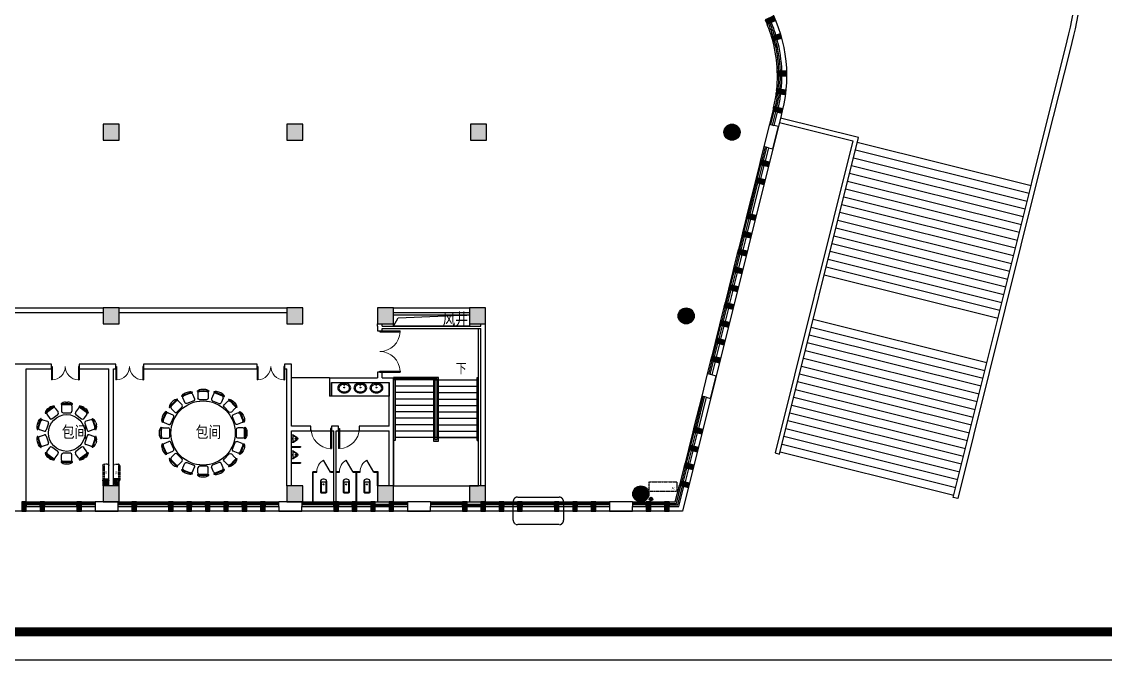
# Model space of a CAD drawing. Header units: inches. Extents: x -584 to 1446124, y -108140 to 99637.
# Drawn here: x 1359534 to 1406730, y -106676 to -78864 of the extents above; entities that cross this region are included whole.
import ezdxf

# ---------------------------------------------------------------- set-up
doc = ezdxf.new("R2010")
doc.units = ezdxf.units.IN
doc.header["$MEASUREMENT"] = 0
doc.linetypes.add('DASH', pattern=[0.35, 0.25, -0.1])
for name, color, linetype in [('0-空调出屋面', 41, 'Continuous'), ('COLUMN', 6, 'Continuous'), ('DIM_SYMB', 3, 'Continuous'), ('jj', 251, 'Continuous'), ('j家具', 251, 'Continuous'), ('LATRINE', 6, 'Continuous'), ('LVTRY', 6, 'Continuous'), ('PUB_HATCH', 8, 'Continuous'), ('PUB_TEXT', 151, 'Continuous'), ('STAIR', 6, 'Continuous'), ('WALL', 7, 'Continuous'), ('WINDOW', 3, 'Continuous'), ('外框', 7, 'Continuous'), ('空调', 205, 'Continuous')]:
    doc.layers.add(name, color=color, linetype=linetype)
doc.styles.add('_TCH_DIM', font='stylu.ttf')
doc.styles.add('HZ-1', font='MingLiU.ttf', dxfattribs={"width": 0.8})

# ---------------------------------------------------------------- blocks, each defined once
blk = doc.blocks.new('A$C277054B3')
for p, q in [((158, 0), (-158, 0)), ((230, -360), (-230, -360)), ((-225, -292), (-225, -68)), ((-50, -460), (50, -460)), ((225, -292), (225, -68))]:
    blk.add_line(p, q)
for centre, radius, start, end in [((-158, -68), 67.5, 90, 180), ((158, -68), 67.5, 0, 90), ((-239, -376), 10, 157.33, 229.2735), ((-230, -380), 20, 90, 157.33), ((-40, -145), 316, 229.2735, 268.2349), ((0, 2318), 2713, 264.8023, 275.1977), ((-158, -292), 67.5, 180, 270), ((40, -145), 316, 271.7651, 310.7265), ((158, -292), 67.5, 270, 0), ((230, -380), 20, 22.67, 90), ((239, -376), 10, 310.7265, 22.67)]:
    blk.add_arc(centre, radius, start, end)
blk = doc.blocks.new('A$C0EE979EF')
blk.add_circle((0, 0), 1400)
for p, xscale, rotation in [((0, 1450), -1, 180), ((-555, 1340), -0.9999999999999999, 202.5), ((-555, 1340), -0.9999999999999999, 202.5), ((1025, 1025), -1, 134.9999999999998), ((1340, 555), -1, 112.4999999999992), ((1450, 0), -1, 90), ((1340, -555), -1, 67.50000000000081), ((1025, -1025), -1, 45.00000000000025), ((-555, -1340), -1, 337.4999999999999)]:
    blk.add_blockref('A$C277054B3', p, dxfattribs=dict(xscale=xscale, rotation=rotation))
for p, rotation in [((-1025, 1025), 225.0000000000002), ((555, 1340), 157.5), ((555, 1340), 157.5), ((-1340, 555), 247.5000000000008), ((-1340, 555), 247.5000000000008), ((-1450, 0), 270), ((-1340, -555), 292.4999999999992), ((-1025, -1025), 314.9999999999998), ((555, -1340), 22.5)]:
    blk.add_blockref('A$C277054B3', p, dxfattribs=dict(rotation=rotation))
blk.add_blockref('A$C277054B3', (0, -1450))
blk = doc.blocks.new('A$C5A554F34')
at = {"layer": 'jj'}
blk.add_blockref('A$C0EE979EF', (0, 0), dxfattribs=at)
blk = doc.blocks.new('$plan$00000283')
for p, q in [((-917, 870), (-545, 1141)), ((-830, 1057), (-749, 1116)), ((-509, 1083), (-377, 901)), ((-230, 1243), (230, 1243)), ((-225, 1176), (-225, 951)), ((-50, 1343), (50, 1343)), ((225, 1176), (225, 951)), ((509, 1083), (377, 901)), ((545, 1141), (917, 870)), ((749, 1116), (830, 1057)), ((-1111, 603), (-1253, 165)), ((-1048, 577), (-834, 508)), ((-873, 819), (-741, 637)), ((-646, 622), (-392, 807)), ((-158, 883), (158, 883)), ((392, 807), (646, 622)), ((873, 819), (741, 637)), ((1048, 577), (834, 508)), ((1111, 603), (1253, 165)), ((-1262, 462), (-1293, 368)), ((-1188, 149), (-974, 80)), ((-791, 423), (-888, 123)), ((791, 423), (888, 123)), ((1188, 149), (974, 80)), ((1262, 462), (1293, 368)), ((-1293, -368), (-1262, -462)), ((-1253, -165), (-1111, -603)), ((-1188, -149), (-974, -80)), ((-888, -123), (-791, -423)), ((888, -123), (791, -423)), ((1188, -149), (974, -80)), ((1253, -165), (1111, -603)), ((1293, -368), (1262, -462)), ((-1048, -577), (-834, -508)), ((-545, -1141), (-917, -870)), ((-873, -819), (-741, -637)), ((-392, -807), (-646, -622)), ((-509, -1083), (-377, -901)), ((158, -883), (-158, -883)), ((509, -1083), (377, -901)), ((646, -622), (392, -807)), ((917, -870), (545, -1141)), ((873, -819), (741, -637)), ((1048, -577), (834, -508)), ((-749, -1116), (-830, -1057)), ((230, -1243), (-230, -1243)), ((-225, -1176), (-225, -951)), ((-50, -1343), (50, -1343)), ((225, -1176), (225, -951)), ((830, -1057), (749, -1116))]:
    blk.add_line(p, q)
blk.add_circle((0, 0), 800)
for centre, radius, start, end in [((843, -1161), 2713, 120.8023, 131.1977), ((-636, 808), 316, 127.7651, 166.7265), ((-572, 855), 316, 85.2735, 124.2349), ((-564, 1044), 67.5, 36, 126), ((-547, 1159), 10, 13.33, 85.2735), ((-556, 1157), 20, 306, 13.33), ((-239, 1259), 10, 130.7265, 202.67), ((-230, 1263), 20, 202.67, 270), ((-40, 1028), 316, 91.7651, 130.7265), ((0, -1435), 2713, 84.8023, 95.1977), ((-158, 1176), 67.5, 90, 180), ((-158, 951), 67.5, 180, 270), ((40, 1028), 316, 49.2735, 88.2349), ((158, 1176), 67.5, 0, 90), ((158, 951), 67.5, 270, 0), ((230, 1263), 20, 270, 337.33), ((239, 1259), 10, 337.33, 49.2735), ((564, 1044), 67.5, 54, 144), ((556, 1157), 20, 166.67, 234), ((547, 1159), 10, 94.7265, 166.67), ((572, 855), 316, 55.7651, 94.7265), ((-843, -1161), 2713, 48.8023, 59.1977), ((636, 808), 316, 13.2735, 52.2349), ((1365, -443), 2713, 156.8023, 167.1977), ((-965, 355), 316, 121.2735, 160.2349), ((-1069, 513), 67.5, 72, 162), ((-1124, 617), 10, 49.33, 121.2735), ((-1130, 609), 20, 342, 49.33), ((-934, 878), 10, 166.7265, 238.67), ((-928, 887), 20, 238.67, 306), ((-818, 858), 67.5, 126, 216), ((-855, 444), 67.5, 342, 72), ((-686, 676), 67.5, 216, 306), ((-431, 862), 67.5, 306, 36), ((431, 862), 67.5, 144, 234), ((686, 676), 67.5, 234, 324), ((855, 444), 67.5, 108, 198), ((818, 858), 67.5, 324, 54), ((928, 887), 20, 234, 301.33), ((934, 878), 10, 301.33, 13.2735), ((1069, 513), 67.5, 18, 108), ((1130, 609), 20, 130.67, 198), ((1124, 617), 10, 58.7265, 130.67), ((965, 355), 316, 19.7651, 58.7265), ((-1365, -443), 2713, 12.8023, 23.1977), ((-990, 280), 316, 163.7651, 202.7265), ((-1271, 162), 10, 202.7265, 274.67), ((-1272, 172), 20, 274.67, 342), ((-1167, 213), 67.5, 162, 252), ((-953, 144), 67.5, 252, 342), ((953, 144), 67.5, 198, 288), ((1167, 213), 67.5, 288, 18), ((1272, 172), 20, 198, 265.33), ((1271, 162), 10, 265.33, 337.2735), ((990, 280), 316, 337.2735, 16.2349), ((-990, -280), 316, 157.2735, 196.2349), ((-1271, -162), 10, 85.33, 157.2735), ((1365, 443), 2713, 192.8023, 203.1977), ((-1272, -172), 20, 18, 85.33), ((-965, -355), 316, 199.7651, 238.7265), ((-1167, -213), 67.5, 108, 198), ((-953, -144), 67.5, 18, 108), ((-855, -444), 67.5, 288, 18), ((855, -444), 67.5, 162, 252), ((953, -144), 67.5, 72, 162), ((-1365, 443), 2713, 336.8023, 347.1977), ((965, -355), 316, 301.2735, 340.2349), ((1167, -213), 67.5, 342, 72), ((1272, -172), 20, 94.67, 162), ((1271, -162), 10, 22.7265, 94.67), ((990, -280), 316, 343.7651, 22.7265), ((-1069, -513), 67.5, 198, 288), ((-1124, -617), 10, 238.7265, 310.67), ((-1130, -609), 20, 310.67, 18), ((-934, -878), 10, 121.33, 193.2735), ((-636, -808), 316, 193.2735, 232.2349), ((843, 1161), 2713, 228.8023, 239.1977), ((-928, -887), 20, 54, 121.33), ((-818, -858), 67.5, 144, 234), ((-686, -676), 67.5, 54, 144), ((-431, -862), 67.5, 324, 54), ((-158, -951), 67.5, 90, 180), ((158, -951), 67.5, 0, 90), ((431, -862), 67.5, 126, 216), ((-843, 1161), 2713, 300.8023, 311.1977), ((686, -676), 67.5, 36, 126), ((636, -808), 316, 307.7651, 346.7265), ((818, -858), 67.5, 306, 36), ((928, -887), 20, 58.67, 126), ((934, -878), 10, 346.7265, 58.67), ((1069, -513), 67.5, 252, 342), ((1130, -609), 20, 162, 229.33), ((1124, -617), 10, 229.33, 301.2735), ((-572, -855), 316, 235.7651, 274.7265), ((-564, -1044), 67.5, 234, 324), ((-547, -1159), 10, 274.7265, 346.67), ((-556, -1157), 20, 346.67, 54), ((-239, -1259), 10, 157.33, 229.2735), ((-230, -1263), 20, 90, 157.33), ((-40, -1028), 316, 229.2735, 268.2349), ((0, 1435), 2713, 264.8023, 275.1977), ((-158, -1176), 67.5, 180, 270), ((40, -1028), 316, 271.7651, 310.7265), ((158, -1176), 67.5, 270, 0), ((230, -1263), 20, 22.67, 90), ((239, -1259), 10, 310.7265, 22.67), ((564, -1044), 67.5, 216, 306), ((556, -1157), 20, 126, 193.33), ((547, -1159), 10, 193.33, 265.2735), ((572, -855), 316, 265.2735, 304.2349)]:
    blk.add_arc(centre, radius, start, end)
blk = doc.blocks.new('vhjkghkghkl')
at = {"layer": '空调', "linetype": 'DASH', "ltscale": 0.3}
blk.add_lwpolyline([(134071, 540199), (134071, 539779), (132871, 539779), (132871, 540199), (134071, 540199)], close=True, dxfattribs=at)
at = {"layer": '空调', "linetype": 'DASH', "ltscale": 0.3, "style": 'HZ-1'}
blk.add_text('AC', height=100, dxfattribs=at).set_placement((133846, 539867))
blk = doc.blocks.new('fgjhgjghkgk')
at = {"layer": '空调', "linetype": 'DASH', "ltscale": 0.3}
for p, q in [((124168, 468661), (124320, 468661)), ((124320, 468661), (124320, 467911)), ((124108, 467971), (124108, 468601)), ((124380, 468601), (124380, 467971)), ((124320, 467911), (124168, 467911))]:
    blk.add_line(p, q, dxfattribs=at)
for centre, start, end in [((124168, 468601), 90, 180), ((124320, 468601), 0, 90), ((124168, 467971), 180, 270), ((124320, 467971), 270, 0)]:
    blk.add_arc(centre, 60, start, end, dxfattribs=at)
at = {"layer": '空调', "linetype": 'DASH', "ltscale": 0.3, "style": 'HZ-1', "text_generation_flag": 4}
blk.add_text('AC', height=100, rotation=270, dxfattribs=at).set_placement((124287, 468364))
blk = doc.blocks.new('_FZH')
at = {"layer": 'WALL'}
blk.add_lwpolyline([(-0.5, -0.5), (0.5, -0.5), (0.5, 0.5), (-0.5, 0.5)], close=True, dxfattribs=at)
blk.add_solid([(-0.5, -0.5), (0.5, -0.5), (-0.5, 0.5), (0.5, 0.5)], dxfattribs=at)
blk = doc.blocks.new('$DorLib2D$00000002')
for p, q in [((-0.5, 0), (-0.5, 0.4875)), ((-0.475, 0.4875), (-0.5, 0.4875)), ((-0.475, 0), (-0.475, 0.4875)), ((0.475, 0), (0.475, 0.4875)), ((0.475, 0.4875), (0.5, 0.4875)), ((0.5, 0), (0.5, 0.4875)), ((-0.5, 0), (-0.475, 0)), ((0.5, 0), (0.475, 0))]:
    blk.add_line(p, q)
at = {"lineweight": 13}
for centre, start, end in [((-0.4875, 0), 0, 88.53072), ((0.4875, 0), 91.46928, 180)]:
    blk.add_arc(centre, 0.4875, start, end, dxfattribs=at)
blk = doc.blocks.new('$WINLIB2D$00000001')
at = {"color": 0}
for points in [[(-0.5, 0.5), (-0.5, -0.5)], [(-0.5, 0.5), (0.5, 0.5)], [(0.5, -0.5), (0.5, 0.5)], [(0.5, 0.167), (-0.5, 0.167)], [(0.5, -0.167), (-0.5, -0.167)], [(-0.5, -0.5), (0.5, -0.5)]]:
    blk.add_lwpolyline(points, dxfattribs=at)
blk = doc.blocks.new('$DorLib2D$00000001')
for p, q in [((0.45, 0.975), (0.5, 0.975)), ((0.45, 0), (0.45, 0.975)), ((0.5, 0), (0.5, 0.975)), ((0.5, 0), (0.45, 0))]:
    blk.add_line(p, q)
at = {"lineweight": 13}
blk.add_arc((0.475, 0), 0.975, 91.4693, 180, dxfattribs=at)
blk = doc.blocks.new('$lvtry$00000200')
at = {"color": 0}
for p, q in [((-110, -40, 0), (-110, -470, 0)), ((100, -30, 0), (-100, -30, 0)), ((110, -470, 0), (110, -40, 0))]:
    blk.add_line(p, q, dxfattribs=at)
at = {"color": 0, "elevation": 0}
blk.add_lwpolyline([(100, 0), (-100, 0, 0.414214), (-140, -40), (-140, -480, 0.414214), (-30, -590), (30, -590, 0.414214), (140, -480), (140, -40, 0.414214)], format="xyb", close=True, dxfattribs=at)
blk.add_lwpolyline([(140, -470), (-140, -470)], dxfattribs=at)
at = {"color": 0}
blk.add_circle((0, -359, 0), 20, dxfattribs=at)
for centre, start, end in [((-100, -40, 0), 90, 180), ((100, -40, 0), 0, 90)]:
    blk.add_arc(centre, 10, start, end, dxfattribs=at)
for p in [(0, 0), (0, -359, 0)]:
    blk.add_point(p, dxfattribs=at)
blk = doc.blocks.new('$TCHSYS$APDOOR2D')
blk.add_line((0.5, 0), (0, 0.866))
at = {"lineweight": 13}
blk.add_arc((0.5, 0), 1, 120, 180, dxfattribs=at)
blk = doc.blocks.new('$lvtry$00000219')
at = {"color": 0}
for p, q in [((-124, -91, 0), (-43, -216, 0)), ((-116, -76, 0), (116, -76, 0)), ((43, -216, 0), (124, -91, 0))]:
    blk.add_line(p, q, dxfattribs=at)
at = {"color": 0, "elevation": 0}
blk.add_lwpolyline([(69, -231, -0.57735), (-69, -231), (-162, -88, -0.145378), (-170, -61), (-170, 0), (170, 0), (170, -61, -0.145378), (162, -88)], format="xyb", close=True, dxfattribs=at)
at = {"color": 0}
for centre, radius in [((0, -177, 0), 20), ((0, -38, 0), 17.7)]:
    blk.add_circle(centre, radius, dxfattribs=at)
for centre, radius, start, end in [((-116, -86, 0), 10, 90, 213.0863), ((0, -191, 0), 50, 210, 330), ((116, -86, 0), 10, 326.9137, 90)]:
    blk.add_arc(centre, radius, start, end, dxfattribs=at)
for p in [(0, -38, 0), (0, -177, 0)]:
    blk.add_point(p, dxfattribs=at)
blk = doc.blocks.new('$lvtry$00000193')
at = {"color": 0}
for p, q in [((-17, -43), (-17, -33)), ((17, -43), (17, -33))]:
    blk.add_line(p, q, dxfattribs=at)
blk.add_lwpolyline([(280, -215, 0.12431), (260, -136, 0.105707), (198, -63, 0.086941), (110, -17, 0.077137), (0, 0, 0.077137), (-110, -17, 0.086941), (-198, -63, 0.105707), (-260, -136, 0.12431), (-280, -215, 0.12431), (-260, -294, 0.105707), (-198, -367, 0.086941), (-110, -413, 0.077137), (0, -430, 0.077137), (110, -413, 0.086941), (198, -367, 0.105707), (260, -294, 0.12431)], format="xyb", close=True, dxfattribs=at)
blk.add_lwpolyline([(-25, -61, 0.056876), (-95, -75, 0.086941), (-168, -113, 0.105707), (-216, -170, 0.12431), (-230, -225, 0.12431), (-216, -280, 0.105707), (-168, -337, 0.086941), (-95, -375, 0.077137), (0, -390, 0.077137), (95, -375, 0.086941), (168, -337, 0.105707), (216, -280, 0.12431), (230, -225, 0.12431), (216, -170, 0.105707), (168, -113, 0.086941), (95, -75, 0.06676), (13, -60, 0.06676)], format="xyb", dxfattribs=at)
for centre, radius in [((0, -200), 20), ((0, -43), 16.7)]:
    blk.add_circle(centre, radius, dxfattribs=at)
for centre, radius, start, end in [((-40, -34), 10.1, 106.6096, 258.1648), ((-64, 234), 259, 274.7069, 282.3732), ((-75, -213), 173, 71.36, 79.1873), ((-29, -80), 6.77, 155.344, 308.3224), ((-171, 19), 166, 324.8411, 338.1337), ((-171, 19), 170, 324.8411, 331.3523), ((-29, -80), 3.37, 155.344, 308.3224), ((100, -194), 170, 132.3141, 138.8253), ((100, -194), 166, 125.5327, 138.8253), ((-12, -58), 10.6, 201.8924, 261.774), ((0, -33), 16.7, 0, 180), ((-381, -115), 372, 2.3982, 6.7627), ((0, -96), 9.9, 201.7837, 338.2163), ((64, 234), 259, 257.6268, 265.2931), ((381, -115), 372, 170.1008, 177.6018), ((75, -213), 173, 100.8127, 110.4191), ((40, -34), 10.1, 281.8352, 73.3904)]:
    blk.add_arc(centre, radius, start, end, dxfattribs=at)
for p in [(0, -43), (0, -200)]:
    blk.add_point(p, dxfattribs=at)
blk = doc.blocks.new('_YZH')
blk.add_circle((0, 0), 0.5)
at = {"layer": 'PUB_HATCH', "const_width": 0.5}
blk.add_lwpolyline([(-0.25, 0, 1), (0.25, 0, 1)], format="xyb", close=True, dxfattribs=at)

msp = doc.modelspace()

# ---------------------------------------------------------------- hatches: boundary and pattern name
at = {"layer": '0-空调出屋面'}
h = msp.add_hatch(dxfattribs=at)
h.set_pattern_fill('ANSI31', color=256, scale=10, style=0)
h.set_pattern_definition([(315, (1363171.507, -98907.809), (-11.2253, -11.2253), [])])
h.paths.add_polyline_path([(1363171.5, -98972.8, -1), (1363301.5, -98972.8, -1)])
h = msp.add_hatch(dxfattribs=at)
h.set_pattern_fill('ANSI31', color=256, scale=10, style=0)
h.set_pattern_definition([(315, (1363570.422, -98894.348), (-11.2253, -11.2253), [])])
h.paths.add_polyline_path([(1363570.4, -98959.3, -1), (1363700.4, -98959.3, -1)])
h = msp.add_hatch(dxfattribs=at)
h.set_pattern_fill('ANSI31', color=256, scale=10, style=0)
h.set_pattern_definition([(315, (1386876.37, -99585.943), (-11.2253, -11.2253), [])])
h.paths.add_polyline_path([(1386876.4, -99650.9, -1), (1387006.4, -99650.9, -1)])

# ---------------------------------------------------------------- linework, layer by layer
at = {"linetype": 'DASH'}
msp.add_line((1379434.2, -99076.2), (1379434.2, -92226.2), dxfattribs=at)
msp.add_lwpolyline([(1379034.2, -92126.2), (1375734.2, -92126.2), (1375734.2, -91626.2), (1379034.2, -91626.2)], close=True)
msp.add_lwpolyline([(1375734.2, -92126.2), (1375928.8, -91759.9), (1379034.2, -91626.2)])
at = {"color": 6, "linetype": 'DASH'}
msp.add_lwpolyline([(1381138.6, -99567.9), (1382938.6, -99567.9, -0.4142136), (1383138.6, -99767.9), (1383138.6, -100567.9, -0.4142136), (1382938.6, -100767.9), (1381138.6, -100767.9, -0.4142136), (1380938.6, -100567.9), (1380938.6, -99767.9, -0.4142136)], format="xyb", close=True, dxfattribs=at)
at = {"layer": '0-空调出屋面'}
for centre, radius in [((1363236.5, -98972.8), 75), ((1363236.5, -98972.8), 65), ((1363635.4, -98959.3), 75), ((1363635.4, -98959.3), 65), ((1386941.4, -99650.9), 75), ((1386941.4, -99650.9), 65)]:
    msp.add_circle(centre, radius, dxfattribs=at)
at = {"layer": 'COLUMN'}
for p, q in [((1392102.1, -83332.9), (1391860.2, -84303.2)), ((1392248.3, -84400), (1392490.3, -83429.7)), ((1392490.3, -83429.7), (1392296.2, -83381.3)), ((1392054.3, -84351.6), (1392248.3, -84400)), ((1389392.6, -94200.2), (1389150.7, -95170.5)), ((1389538.8, -95267.3), (1389780.7, -94297)), ((1389780.7, -94297), (1389586.7, -94248.6)), ((1389344.8, -95218.9), (1389538.8, -95267.3)), ((1363734.2, -99776.2), (1362734.2, -99776.2)), ((1362734.2, -99976.2), (1362734.2, -100176.2)), ((1363734.2, -100176.2), (1363734.2, -99976.2)), ((1371734.2, -99776.2), (1370734.2, -99776.2)), ((1370734.2, -99976.2), (1370734.2, -100176.2)), ((1371734.2, -100176.2), (1371734.2, -99976.2)), ((1377334.2, -99776.2), (1376334.2, -99776.2)), ((1376334.2, -99976.2), (1376334.2, -100176.2)), ((1377334.2, -100176.2), (1377334.2, -99976.2)), ((1386134.2, -99776.2), (1385134.2, -99776.2)), ((1385134.2, -99976.2), (1385134.2, -100176.2)), ((1386134.2, -100176.2), (1386134.2, -99976.2)), ((1362734.2, -100176.2), (1363734.2, -100176.2)), ((1370734.2, -100176.2), (1371734.2, -100176.2)), ((1376334.2, -100176.2), (1377334.2, -100176.2)), ((1385134.2, -100176.2), (1386134.2, -100176.2))]:
    msp.add_line(p, q, dxfattribs=at)
at = {"layer": 'DIM_SYMB'}
msp.add_lwpolyline([(1378534.2, -94316.2, 0, 0, 0), (1378534.2, -98026.2, 0, 0, 0), (1376634.2, -98026.2, 0, 0, 0), (1376634.2, -94986.2, 104, 0, 0), (1376634.2, -94596.2, 0, 0, 0)], format="xyseb", dxfattribs=at)
at = {"layer": 'LATRINE'}
for p, q in [((1371284.2, -97363.7), (1371684.2, -97363.7)), ((1371284.2, -97363.7), (1371284.2, -97388.7)), ((1371284.2, -97388.7), (1371684.2, -97388.7)), ((1371684.2, -97363.7), (1371684.2, -97388.7)), ((1371284.2, -98063.7), (1371684.2, -98063.7)), ((1371284.2, -98063.7), (1371284.2, -98088.7)), ((1371284.2, -98088.7), (1371684.2, -98088.7)), ((1371684.2, -98063.7), (1371684.2, -98088.7)), ((1372209.2, -99776.2), (1372209.2, -98463.7)), ((1372384.2, -98463.7), (1372209.2, -98463.7)), ((1372234.2, -99776.2), (1372234.2, -98488.7)), ((1372234.2, -98488.7), (1372384.2, -98488.7)), ((1372384.2, -98488.7), (1372384.2, -98463.7)), ((1373134.2, -98463.7), (1372984.2, -98463.7)), ((1372984.2, -98463.7), (1372984.2, -98488.7)), ((1372984.2, -98488.7), (1373134.2, -98488.7)), ((1373371.7, -98463.7), (1373234.2, -98463.7)), ((1373234.2, -98463.7), (1373234.2, -98488.7)), ((1373234.2, -98488.7), (1373371.7, -98488.7)), ((1373371.7, -98488.7), (1373371.7, -98463.7)), ((1374121.7, -98463.7), (1373971.7, -98463.7)), ((1373971.7, -98463.7), (1373971.7, -98488.7)), ((1373971.7, -98488.7), (1374109.2, -98488.7)), ((1374109.2, -99776.2), (1374109.2, -98488.7)), ((1374271.7, -98463.7), (1374121.7, -98463.7)), ((1374134.2, -99776.2), (1374134.2, -98488.7)), ((1374134.2, -98488.7), (1374271.7, -98488.7)), ((1374271.7, -98488.7), (1374271.7, -98463.7)), ((1375059.2, -98463.7), (1374871.7, -98463.7)), ((1374871.7, -98463.7), (1374871.7, -98488.7)), ((1374871.7, -98488.7), (1375034.2, -98488.7)), ((1375034.2, -99076.2), (1375034.2, -98488.7)), ((1375059.2, -99076.2), (1375059.2, -98463.7)), ((1372209.2, -99776.2), (1372234.2, -99776.2))]:
    msp.add_line(p, q, dxfattribs=at)
at = {"layer": 'LVTRY'}
msp.add_lwpolyline([(1373034.2, -94576.2), (1375534.2, -94576.2), (1375534.2, -95176.2), (1373034.2, -95176.2)], close=True, dxfattribs=at)
at = {"layer": 'STAIR', "color": 8}
for p, q in [((1395843.5, -84448.1), (1403411.8, -86335.1)), ((1395928.2, -84108.5), (1403496.5, -85995.5)), ((1395758.8, -84787.7), (1403327.1, -86674.7)), ((1395674.1, -85127.3), (1403242.4, -87014.3)), ((1395504.8, -85806.5), (1403073.1, -87693.5)), ((1395589.5, -85466.9), (1403157.8, -87353.9)), ((1395420.1, -86146.1), (1402988.4, -88033.1)), ((1395250.8, -86825.3), (1402819.1, -88712.3)), ((1395335.4, -86485.7), (1402903.8, -88372.7)), ((1395166.1, -87164.9), (1402734.4, -89051.9)), ((1395081.4, -87504.6), (1402649.7, -89391.5)), ((1394912.1, -88183.8), (1402480.4, -90070.8)), ((1394996.8, -87844.2), (1402565.1, -89731.1)), ((1394827.4, -88523.4), (1402395.7, -90410.4)), ((1394742.7, -88863), (1402311, -90750)), ((1394573.4, -89542.2), (1402141.7, -91429.2)), ((1394658.1, -89202.6), (1402226.4, -91089.6)), ((1394488.7, -89881.8), (1402057, -91768.8)), ((1394004.9, -91822.4), (1401573.2, -93709.4)), ((1393835.5, -92501.6), (1401403.8, -94388.6)), ((1393920.2, -92162), (1401488.5, -94049)), ((1393750.9, -92841.2), (1401319.2, -94728.2)), ((1393666.2, -93180.8), (1401234.5, -95067.8)), ((1393496.8, -93860), (1401065.1, -95747)), ((1393581.5, -93520.4), (1401149.8, -95407.4)), ((1393412.2, -94199.6), (1400980.5, -96086.6)), ((1393327.5, -94539.2), (1400895.8, -96426.2)), ((1393158.1, -95218.4), (1400726.5, -97105.4)), ((1393242.8, -94878.8), (1400811.1, -96765.8)), ((1393073.5, -95558), (1400641.8, -97445)), ((1392904.1, -96237.2), (1400472.4, -98124.2)), ((1392988.8, -95897.6), (1400557.1, -97784.6)), ((1392819.5, -96576.8), (1400387.8, -98463.8)), ((1392734.8, -96916.4), (1400303.1, -98803.4)), ((1392565.4, -97595.6), (1400133.7, -99482.6)), ((1392650.1, -97256), (1400218.4, -99143))]:
    msp.add_line(p, q, dxfattribs=at)
at = {"layer": 'STAIR'}
for p, q in [((1377694.2, -94356.2), (1375734.2, -94356.2)), ((1375734.2, -94416.2), (1375734.2, -94356.2)), ((1377694.2, -97126.2), (1377694.2, -94356.2)), ((1379374.2, -97096.2), (1379374.2, -94356.2)), ((1379374.2, -94356.2), (1379434.2, -94356.2)), ((1379434.2, -97096.2), (1379434.2, -94356.2)), ((1377634.2, -94416.2), (1375734.2, -94416.2)), ((1375734.2, -94456.2), (1375734.2, -96976.2)), ((1375794.2, -94456.2), (1375734.2, -94456.2)), ((1375734.2, -94456.2), (1375734.2, -97096.2)), ((1375794.2, -94456.2), (1375734.2, -94456.2)), ((1377474.2, -94456.2), (1375794.2, -94456.2)), ((1375794.2, -94456.2), (1375794.2, -97096.2)), ((1377474.2, -94736.2), (1375794.2, -94736.2)), ((1377534.2, -94456.2), (1377474.2, -94456.2)), ((1377474.2, -94456.2), (1377474.2, -97126.2)), ((1377534.2, -94456.2), (1377474.2, -94456.2)), ((1377534.2, -94456.2), (1377534.2, -96976.2)), ((1377534.2, -94456.2), (1377534.2, -97066.2)), ((1377534.2, -94456.2), (1377634.2, -94456.2)), ((1377634.2, -97066.2), (1377634.2, -94416.2)), ((1377634.2, -96976.2), (1377634.2, -94456.2)), ((1377694.2, -94456.2), (1379374.2, -94456.2)), ((1377694.2, -94736.2), (1379374.2, -94736.2)), ((1379434.2, -96976.2), (1379434.2, -94456.2)), ((1377474.2, -95016.2), (1375794.2, -95016.2)), ((1377474.2, -95296.2), (1375794.2, -95296.2)), ((1377694.2, -95016.2), (1379374.2, -95016.2)), ((1377694.2, -95296.2), (1379374.2, -95296.2)), ((1377474.2, -95576.2), (1375794.2, -95576.2)), ((1377694.2, -95576.2), (1379374.2, -95576.2)), ((1377474.2, -95856.2), (1375794.2, -95856.2)), ((1377474.2, -96136.2), (1375794.2, -96136.2)), ((1377694.2, -95856.2), (1379374.2, -95856.2)), ((1377694.2, -96136.2), (1379374.2, -96136.2)), ((1377474.2, -96416.2), (1375794.2, -96416.2)), ((1377474.2, -96696.2), (1375794.2, -96696.2)), ((1377694.2, -96416.2), (1379374.2, -96416.2)), ((1377694.2, -96696.2), (1379374.2, -96696.2)), ((1375734.2, -96976.2), (1375734.2, -97096.2)), ((1375794.2, -97096.2), (1375734.2, -97096.2)), ((1375734.2, -97096.2), (1375734.2, -99076.2)), ((1377474.2, -96976.2), (1375794.2, -96976.2)), ((1377474.2, -96976.2), (1375794.2, -96976.2)), ((1377474.2, -97126.2), (1377694.2, -97126.2)), ((1377634.2, -96976.2), (1377534.2, -96976.2)), ((1377534.2, -97066.2), (1377634.2, -97066.2)), ((1377694.2, -96976.2), (1379374.2, -96976.2)), ((1379374.2, -96976.2), (1377694.2, -96976.2)), ((1379374.2, -97096.2), (1379434.2, -97096.2)), ((1379434.2, -97096.2), (1379434.2, -96976.2)), ((1379434.2, -99076.2), (1379434.2, -97096.2)), ((1375734.2, -99076.2), (1379434.2, -99076.2))]:
    msp.add_line(p, q, dxfattribs=at)
at = {"layer": 'STAIR', "color": 8}
msp.add_lwpolyline([(1400263.9, -50014.9), (1404749.7, -68006.3), (1405269.9, -70092.7, -0.1227846), (1405269.9, -79769.6), (1405178.6, -80135.8), (1403738.9, -85849.8), (1400303.6, -99628), (1400109.6, -99579.6), (1403496.5, -85995.5), (1403544.8, -85801.4), (1404977, -80057.3), (1405068.3, -79691.1, 0.1227846), (1405068.3, -70111), (1404548.1, -68024.6), (1400441.6, -51554.1)], format="xyb", dxfattribs=at)
at = {"layer": 'STAIR'}
msp.add_lwpolyline([(1379434.2, -72959.4), (1387894.6, -75069.6), (1388199.4, -75145.6, -0.40792), (1392659.6, -82750.5), (1392610.5, -82947.4), (1388314.9, -100176.2), (1347734.2, -100176.2)], format="xyb", dxfattribs=at)
at = {"layer": 'STAIR', "color": 8}
msp.add_lwpolyline([(1392532.1, -83261.8), (1395734.1, -84060.1), (1392347.2, -97644.3), (1392541.2, -97692.7), (1395976.5, -83914.5), (1392580.5, -83067.7)], dxfattribs=at)
at = {"layer": 'STAIR'}
msp.add_lwpolyline([(1374187.9, -100176.2), (1347734.2, -100176.2)], dxfattribs=at)
at = {"layer": 'WALL'}
for p, q in [((1391995.2, -78962.7), (1391995.9, -78962.5)), ((1392191.5, -79507.1), (1392190.8, -79507.3)), ((1392244.1, -79693.3), (1392244.9, -79693.1)), ((1392444.2, -81026.7), (1392443.4, -81026.7)), ((1392446.7, -81220.1), (1392447.5, -81220.1)), ((1392397.1, -81990.3), (1392397.8, -81990.3)), ((1392419.7, -81798.1), (1392419, -81798.1)), ((1392294.9, -82559.8), (1392294.1, -82559.6)), ((1355784.2, -91326.2), (1363084.2, -91326.2)), ((1355784.2, -91526.2), (1363084.2, -91526.2)), ((1363784.2, -91326.2), (1371084.2, -91326.2)), ((1363784.2, -91526.2), (1371084.2, -91526.2)), ((1375734.2, -91326.2), (1379034.2, -91326.2)), ((1375734.2, -91526.2), (1379034.2, -91526.2)), ((1375034.2, -92126.2), (1375034.2, -92026.2)), ((1375234.2, -92126.2), (1375234.2, -92026.2)), ((1379534.2, -92126.2), (1379534.2, -92026.2)), ((1379734.2, -92126.2), (1379734.2, -92026.2)), ((1375034.2, -92126.2), (1375034.2, -92326.2)), ((1375034.2, -92326.2), (1375234.2, -92326.2)), ((1375234.2, -92126.2), (1379534.2, -92126.2)), ((1375234.2, -92326.2), (1375234.2, -92226.2)), ((1375234.2, -92226.2), (1379534.2, -92226.2)), ((1379534.2, -99076.2), (1379534.2, -92226.2)), ((1379734.2, -99076.2), (1379734.2, -92126.2)), ((1359634.2, -93776.2), (1358034.2, -93776.2)), ((1360834.2, -93776.2), (1359634.2, -93776.2)), ((1360834.2, -93976.2), (1360834.2, -93776.2)), ((1363434.2, -93776.2), (1362034.2, -93776.2)), ((1362034.2, -93776.2), (1362034.2, -93976.2)), ((1363634.2, -93776.2), (1363434.2, -93776.2)), ((1363634.2, -93976.2), (1363634.2, -93776.2)), ((1369784.2, -93776.2), (1364834.2, -93776.2)), ((1364834.2, -93776.2), (1364834.2, -93976.2)), ((1369784.2, -93976.2), (1369784.2, -93776.2)), ((1371284.2, -93776.2), (1370984.2, -93776.2)), ((1370984.2, -93776.2), (1370984.2, -93976.2)), ((1371284.2, -96476.2), (1371284.2, -93776.2)), ((1359734.2, -99776.2), (1359734.2, -93976.2)), ((1359734.2, -93976.2), (1360834.2, -93976.2)), ((1362034.2, -93976.2), (1363334.2, -93976.2)), ((1363334.2, -99076.2), (1363334.2, -93976.2)), ((1363534.2, -99076.2), (1363534.2, -93976.2)), ((1363534.2, -93976.2), (1363634.2, -93976.2)), ((1364834.2, -93976.2), (1369784.2, -93976.2)), ((1370984.2, -93976.2), (1371084.2, -93976.2)), ((1371084.2, -96576.2), (1371084.2, -93976.2)), ((1372934.2, -94376.2), (1375034.2, -94376.2)), ((1372934.2, -94376.2), (1372934.2, -95176.2)), ((1375234.2, -94126.2), (1375034.2, -94126.2)), ((1375034.2, -94126.2), (1375034.2, -94376.2)), ((1375234.2, -94376.2), (1375234.2, -94126.2)), ((1375234.2, -94376.2), (1375734.2, -94376.2)), ((1375734.2, -96576.2), (1375734.2, -94376.2)), ((1373034.2, -94576.2), (1375134.2, -94576.2)), ((1373034.2, -94576.2), (1373034.2, -95176.2)), ((1375134.2, -94576.2), (1375534.2, -94576.2)), ((1375534.2, -96476.2), (1375534.2, -94576.2)), ((1373034.2, -95176.2), (1372934.2, -95176.2)), ((1371084.2, -99076.2), (1371084.2, -96576.2)), ((1372134.2, -96476.2), (1371284.2, -96476.2)), ((1371284.2, -99076.2), (1371284.2, -96676.2)), ((1371284.2, -96676.2), (1372134.2, -96676.2)), ((1372134.2, -96676.2), (1372134.2, -96476.2)), ((1373184.2, -96476.2), (1373034.2, -96476.2)), ((1373034.2, -96476.2), (1373034.2, -96676.2)), ((1373034.2, -96676.2), (1373134.2, -96676.2)), ((1373134.2, -98476.2), (1373134.2, -96676.2)), ((1373334.2, -96476.2), (1373184.2, -96476.2)), ((1373234.2, -96676.2), (1373334.2, -96676.2)), ((1373234.2, -98476.2), (1373234.2, -96676.2)), ((1373334.2, -96676.2), (1373334.2, -96476.2)), ((1375534.2, -96476.2), (1374234.2, -96476.2)), ((1374234.2, -96476.2), (1374234.2, -96676.2)), ((1374234.2, -96676.2), (1375534.2, -96676.2)), ((1375534.2, -99076.2), (1375534.2, -96676.2)), ((1375734.2, -99076.2), (1375734.2, -96576.2)), ((1373134.2, -99776.2), (1373134.2, -98476.2)), ((1373234.2, -99776.2), (1373234.2, -98476.2)), ((1374934.2, -99776.2), (1375534.2, -99776.2)), ((1374934.2, -99876.2), (1375534.2, -99876.2)), ((1378934.2, -99776.2), (1379534.2, -99776.2)), ((1378934.2, -99876.2), (1379534.2, -99876.2))]:
    msp.add_line(p, q, dxfattribs=at)
for points in [[(1363084.2, -99076.2), (1363084.2, -98776.2), (1363334.2, -98776.2)], [(1363134.2, -99076.2), (1363134.2, -98826.2), (1363334.2, -98826.2)], [(1363784.2, -99076.2), (1363784.2, -98776.2), (1363534.2, -98776.2)], [(1363734.2, -99076.2), (1363734.2, -98826.2), (1363534.2, -98826.2)]]:
    msp.add_lwpolyline(points, dxfattribs=at)
for start, end in [(22.56068, 23.16341), (16, 16.93932), (15.06068, 16), (1, 1.93932), (0.06068, 1), (352.56068, 353.16341), (353.83659, 354.43932), (346, 346.93932)]:
    msp.add_arc((1386546.7, -81226.3), 5900, start, end, dxfattribs=at)
at = {"layer": 'WINDOW'}
for p, q in [((1372934.2, -94376.2), (1371284.2, -94376.2)), ((1372134.2, -96676.2), (1373034.2, -96676.2)), ((1373334.2, -96676.2), (1374234.2, -96676.2)), ((1388183, -99051.7), (1388377.1, -99100.1)), ((1387734.2, -99776.2), (1387734.2, -99976.2))]:
    msp.add_line(p, q, dxfattribs=at)
for points in [[(1387734.2, -99776.2), (1388002.4, -99776.2), (1388183, -99051.7)], [(1387734.2, -99842.8), (1388054.5, -99842.8), (1388247.7, -99067.8)], [(1387734.2, -99909.5), (1388106.5, -99909.5), (1388312.4, -99083.9)], [(1387734.2, -99976.2), (1388158.6, -99976.2), (1388377.1, -99100.1)]]:
    msp.add_lwpolyline(points, dxfattribs=at)
for radius, start, end in [(5900, 16.93932, 22.56068), (5966.7, 16.93932, 22.56068), (6033.3, 16.93932, 22.56068), (6100, 16.93932, 22.56068), (5900, 1.93932, 15.06068), (5966.7, 1.93932, 15.06068), (6033.3, 1.93932, 15.06068), (6100, 1.93932, 15.06068), (5900, 354.43932, 0.06068), (5966.7, 354.43932, 0.06068), (6033.3, 354.43932, 0.06068), (6100, 354.43932, 0.06068), (5900, 346.93932, 352.56068), (5966.7, 346.93932, 352.56068), (6033.3, 346.93932, 352.56068), (6100, 346.93932, 352.56068)]:
    msp.add_arc((1386546.7, -81226.3), radius, start, end, dxfattribs=at)
at = {"layer": '外框', "lineweight": -2}
msp.add_line((1446123.6, -106675.9), (1312186.2, -106675.9), dxfattribs=at)
at = {"layer": '外框', "lineweight": -2, "const_width": 391.5}
msp.add_lwpolyline([(1317389.8, -105440.5), (1440720.9, -105440.5, 0.4142136), (1444636.1, -101525.2), (1444636.1, -18002.4, 0.4142136), (1440720.9, -14087.1), (1317389.8, -14087.1, 0.4142136), (1313474.6, -18002.4), (1313474.6, -101525.2, 0.4142136)], format="xyb", close=True, dxfattribs=at)

# ---------------------------------------------------------------- block references
at = {"layer": 'COLUMN'}
for p, xscale, yscale, zscale, rotation in [((1392140.7, -78794), 399.9999999998075, 200.0000000000582, 200.0000000000709, 23.4999999999846), ((1392410.4, -79545), 400.0000000000271, 200.0000000001164, 200.0000000001095, 16.00000000001725), ((1392645.8, -81119.9), 199.9999999998715, 400, 399.9999999999718, 270.9999999999388), ((1392607.4, -81916.9), 400.0000000000854, 200, 200.0000000000229, 353.4999999999545), ((1392465.6, -82702.1), 399.9999999998805, 200.0000000000582, 200.0000000000813, 345.9999999999874), ((1391884.9, -85030.8), 399.9999999998805, 200, 200.000000000025, 165.9999999999875), ((1391691.4, -85807), 400.0000000000782, 199.9999999998836, 199.9999999999121, 166.0000000000117), ((1391304.3, -87359.5), 399.9999999998523, 199.9999999998836, 199.9999999999121, 166.0000000000036), ((1391110.8, -88135.7), 399.9999999998523, 199.9999999999418, 199.9999999999684, 166.0000000000036), ((1390917.3, -88912), 399.9999999998523, 199.9999999998836, 199.9999999999121, 166.0000000000036), ((1390723.7, -89688.2), 400.0000000001064, 200, 200.000000000025, 165.9999999999955), ((1390530.2, -90464.4), 399.9999999998523, 199.9999999998836, 199.9999999999121, 166.0000000000036), ((1390336.6, -91240.7), 400.0000000001064, 200, 200.000000000025, 165.9999999999955), ((1390143.1, -92016.9), 400.0000000000782, 199.9999999999418, 199.9999999999684, 166.0000000000117), ((1389949.6, -92793.1), 400.0000000001064, 200, 200.000000000025, 165.9999999999955), ((1389756, -93569.4), 400.0000000001064, 200, 200.000000000025, 165.9999999999955), ((1388981.9, -96674.3), 399.9999999998805, 200.0000000000582, 200.0000000000813, 165.9999999999875), ((1388788.3, -97450.6), 400.0000000001064, 200, 200.000000000025, 165.9999999999955), ((1388594.8, -98226.8), 399.9999999998805, 200.0000000000582, 200.0000000000813, 165.9999999999875), ((1388401.3, -99003), 400.0000000000782, 199.9999999998836, 199.9999999999121, 166.0000000000117)]:
    msp.add_blockref('_FZH', p, dxfattribs=dict(at, xscale=xscale, yscale=yscale, zscale=zscale, rotation=rotation))
for name, p, xscale, yscale, zscale in [('_FZH', (1363434.2, -83676.2), 700, 700, 700), ('_FZH', (1371434.2, -83676.2), 700, 700, 700), ('_FZH', (1379434.2, -83676.2), 700, 700, 700), ('_YZH', (1390470.6, -83676.2), 700, 700, 700), ('_FZH', (1363434.2, -91676.2), 700, 700, 700), ('_FZH', (1371434.2, -91676.2), 700, 700, 700), ('_FZH', (1375384.2, -91676.2), 700, 700, 700), ('_FZH', (1379384.2, -91676.2), 700, 700, 700), ('_YZH', (1388476, -91676.2), 700, 700, 700), ('_FZH', (1363434.2, -99426.2), 700, 700, 700), ('_FZH', (1371434.2, -99426.2), 700, 700, 700), ('_FZH', (1375384.2, -99426.2), 700, 700, 700), ('_FZH', (1379384.2, -99426.2), 700, 700, 700), ('_YZH', (1386500.7, -99429), 700, 700, 700), ('_FZH', (1359634.2, -99976.2), 200, 400, 400), ('_FZH', (1360434.2, -99976.2), 200, 400, 400), ('_FZH', (1362034.2, -99976.2), 200, 400, 400), ('_FZH', (1364434.2, -99976.2), 200, 400, 400), ('_FZH', (1366034.2, -99976.2), 200, 400, 400), ('_FZH', (1366834.2, -99976.2), 200, 400, 400), ('_FZH', (1367634.2, -99976.2), 200, 400, 400), ('_FZH', (1368434.2, -99976.2), 200, 400, 400), ('_FZH', (1369234.2, -99976.2), 200, 400, 400), ('_FZH', (1370034.2, -99976.2), 200, 400, 400), ('_FZH', (1373234.2, -99976.2), 200, 400, 400), ('_FZH', (1374034.2, -99976.2), 200, 400, 400), ('_FZH', (1374834.2, -99976.2), 200, 399.9999999478459, 399.9999999478459), ('_FZH', (1375634.2, -99976.2), 200, 400, 400), ('_FZH', (1378834.2, -99976.2), 200, 399.9999999478459, 399.9999999478459), ('_FZH', (1379634.2, -99976.2), 200, 400, 400), ('_FZH', (1380434.2, -99976.2), 200, 400, 400), ('_FZH', (1381234.2, -99976.2), 200, 400, 400), ('_FZH', (1382834.2, -99976.2), 200, 400, 400), ('_FZH', (1383634.2, -99976.2), 200, 400, 400), ('_FZH', (1384434.2, -99976.2), 200, 400, 400), ('_FZH', (1386834.2, -99976.2), 200, 400, 400), ('_FZH', (1387634.2, -99976.2), 200, 400, 400)]:
    msp.add_blockref(name, p, dxfattribs=dict(at, xscale=xscale, yscale=yscale, zscale=zscale))
at = {"layer": 'j家具'}
msp.add_blockref('$plan$00000283', (1361495.9, -96776.2), dxfattribs=at)
at = {"layer": 'LATRINE', "xscale": -600, "yscale": -600, "zscale": 25, "rotation": 180}
msp.add_blockref('$TCHSYS$APDOOR2D', (1372684.2, -98476.2), dxfattribs=at)
at = {"layer": 'LATRINE', "xscale": 600, "yscale": 600, "zscale": 25}
for p in [(1373671.7, -98476.2), (1374571.7, -98476.2)]:
    msp.add_blockref('$TCHSYS$APDOOR2D', p, dxfattribs=at)
at = {"layer": 'LVTRY'}
for p in [(1373584.2, -94596.2), (1374284.2, -94596.2), (1374984.2, -94596.2)]:
    msp.add_blockref('$lvtry$00000193', p, dxfattribs=at)
for name, p, rotation in [('$lvtry$00000219', (1371284.2, -97026.2), 90), ('$lvtry$00000219', (1371284.2, -97726.2), 90), ('$lvtry$00000200', (1372684.2, -99376.2), 180), ('$lvtry$00000200', (1373671.7, -99376.2), 180), ('$lvtry$00000200', (1374571.7, -99376.2), 180)]:
    msp.add_blockref(name, p, dxfattribs=dict(at, rotation=rotation))
at = {"layer": 'STAIR'}
msp.add_blockref('A$C5A554F34', (1367434.2, -96776.2), dxfattribs=at)
at = {"layer": 'WINDOW'}
for name, p, xscale, yscale, zscale, rotation in [('$WINLIB2D$00000001', (1392271.8, -83066), 600.0000000000185, 200, 600, 256.0000000000036), ('$WINLIB2D$00000001', (1391884.7, -84618.5), 600.0000000000185, 200, 600, 256.0000000000036), ('$WINLIB2D$00000001', (1391691.1, -85394.7), 600.0000000000185, -200, 600, 256.0000000000036), ('$WINLIB2D$00000001', (1391400.8, -86559.1), 1400.000000000005, 200, 1400, 255.9999999999967), ('$WINLIB2D$00000001', (1391110.5, -87723.4), 599.9999999999619, -200, 600, 256.0000000000023), ('$WINLIB2D$00000001', (1390917, -88499.7), 600.0000000000185, 200, 600, 256.0000000000036), ('$WINLIB2D$00000001', (1390723.5, -89275.9), 600.0000000000183, -200, 600, 255.9999999999807), ('$WINLIB2D$00000001', (1390529.9, -90052.1), 600.0000000000185, 200, 600, 256.0000000000036), ('$WINLIB2D$00000001', (1390336.4, -90828.4), 600.0000000000183, -200, 600, 255.9999999999807), ('$WINLIB2D$00000001', (1390142.8, -91604.6), 600.0000000000185, 200, 600, 256.0000000000036), ('$DorLib2D$00000002', (1375134.2, -93226.2), -1800, -1800, -1800, 89.99999999997779), ('$WINLIB2D$00000001', (1389949.3, -92380.8), 599.9999999999619, -200, 600, 256.0000000000023), ('$WINLIB2D$00000001', (1389755.8, -93157.1), 600.0000000000185, 200, 600, 256.0000000000036), ('$DorLib2D$00000002', (1361434.2, -93876.2), -1200, -1200, -1200, 359.9999999999917), ('$DorLib2D$00000002', (1364234.2, -93876.2), -1200, -1200, -1200, 359.9999999999917), ('$DorLib2D$00000002', (1370384.2, -93876.2), -1200, -1200, -1200, 359.9999999999917), ('$WINLIB2D$00000001', (1389562.2, -93933.3), 599.9999999999619, -200, 600, 256.0000000000023), ('$WINLIB2D$00000001', (1389078.4, -95873.9), 1400.000000000005, 200, 1400, 255.9999999999967), ('$WINLIB2D$00000001', (1388788.1, -97038.3), 600.0000000000185, 200, 600, 256.0000000000036), ('$WINLIB2D$00000001', (1388594.5, -97814.5), 600.0000000000183, -200, 600, 255.9999999999807), ('$WINLIB2D$00000001', (1388401, -98590.7), 600.0000000000185, 200, 600, 256.0000000000036)]:
    msp.add_blockref(name, p, dxfattribs=dict(at, xscale=xscale, yscale=yscale, zscale=zscale, rotation=rotation))
for name, p, xscale, yscale, zscale in [('$DorLib2D$00000001', (1372584.2, -96576.2), 900, -900, 900), ('$DorLib2D$00000001', (1373784.2, -96576.2), -900, -900, -900), ('$WINLIB2D$00000001', (1360034.2, -99876.2), 600, 200, 600), ('$WINLIB2D$00000001', (1361234.2, -99876.2), 1400, 200, 1400), ('$WINLIB2D$00000001', (1362434.2, -99876.2), 600, -200, 600), ('$WINLIB2D$00000001', (1364034.2, -99876.2), 600, -200, 600), ('$WINLIB2D$00000001', (1365234.2, -99876.2), 1400, 200, 1400), ('$WINLIB2D$00000001', (1366434.2, -99876.2), 600, -200, 600), ('$WINLIB2D$00000001', (1367234.2, -99876.2), 600, 200, 600), ('$WINLIB2D$00000001', (1368034.2, -99876.2), 600, -200, 600), ('$WINLIB2D$00000001', (1368834.2, -99876.2), 600, 200, 600), ('$WINLIB2D$00000001', (1369634.2, -99876.2), 600, -200, 600), ('$WINLIB2D$00000001', (1370434.2, -99876.2), 600, 200, 600), ('$WINLIB2D$00000001', (1372434.2, -99876.2), 1400, 200, 1400), ('$WINLIB2D$00000001', (1373634.2, -99876.2), 600, 200, 600), ('$WINLIB2D$00000001', (1374434.2, -99876.2), 600, -200, 600), ('$WINLIB2D$00000001', (1375234.2, -99926.2), 600, 100, 600), ('$WINLIB2D$00000001', (1376034.2, -99876.2), 600, -200, 600), ('$WINLIB2D$00000001', (1378034.2, -99876.2), 1400, 200, 1400), ('$WINLIB2D$00000001', (1379234.2, -99926.2), 600, 100, 600), ('$WINLIB2D$00000001', (1380034.2, -99876.2), 600, -200, 600), ('$WINLIB2D$00000001', (1380834.2, -99876.2), 600, 200, 600), ('$WINLIB2D$00000001', (1382034.2, -99876.2), 1400, 200, 1400), ('$WINLIB2D$00000001', (1383234.2, -99876.2), 600, -200, 600), ('$WINLIB2D$00000001', (1384034.2, -99876.2), 600, 200, 600), ('$WINLIB2D$00000001', (1384834.2, -99876.2), 600, -200, 600), ('$WINLIB2D$00000001', (1386434.2, -99876.2), 600, 200, 600), ('$WINLIB2D$00000001', (1387234.2, -99876.2), 600, -200, 600)]:
    msp.add_blockref(name, p, dxfattribs=dict(at, xscale=xscale, yscale=yscale, zscale=zscale))
at = {"layer": '空调', "xscale": -1}
msp.add_blockref('fgjhgjghkgk', (1487442.6, -566797.9), dxfattribs=at)
at = {"layer": '空调'}
for name, p in [('fgjhgjghkgk', (1239425.8, -566797.9)), ('vhjkghkghkl', (1253995.9, -639101.7))]:
    msp.add_blockref(name, p, dxfattribs=at)

# ---------------------------------------------------------------- texts
at = {"layer": 'PUB_TEXT', "style": '_TCH_DIM', "width": 0.8}
for s, height, p in [('风井', 506.38, (1377868.2, -92062.4)), ('下', 438.9, (1378435.4, -94179.7)), ('包间', 506.38, (1361281.7, -96984.9)), ('包间', 506.38, (1367113.7, -96984.9))]:
    msp.add_text(s, height=height, dxfattribs=at).set_placement(p)

doc.saveas('drawing.dxf')
